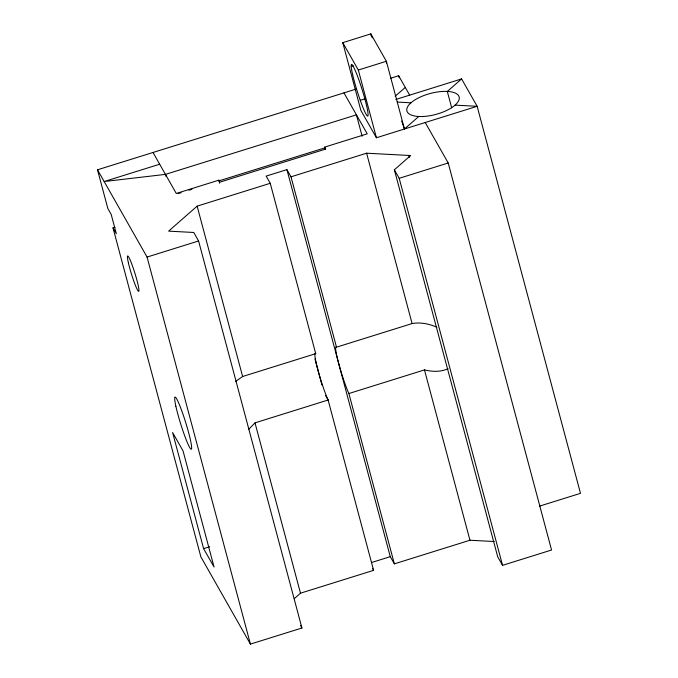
<?xml version="1.0" encoding="UTF-8"?>
<svg xmlns="http://www.w3.org/2000/svg" width="678" height="678" viewBox="0 0 678 678"><rect width="100%" height="100%" fill="white"/><g stroke="black" fill="none" stroke-linecap="round" stroke-linejoin="round"><path stroke-width="1.02" d="M294.252 598.657L300.49 593.191L373.595 570.351L328.11 400.02L255.004 422.852L248.826 429.225M235.698 381.375L242.622 376.502L315.728 353.662L270.242 183.306L197.137 206.146L168.619 231.139L193.747 232.469L198.578 240.97L301.93 628.006L250.419 644.1L200.858 556.841L113.006 227.859L115.023 227.232M401.656 121.082L404.452 129.006L418.741 116.489A27.044 10.831 -15 0 0 459.269 98.717A27.044 10.831 -15 0 0 421.063 96.691A27.044 10.831 -15 0 0 418.741 116.489M539.561 506.127L580.495 493.338L477.143 106.293L461.599 78.919L447.31 91.445L451.675 107.785M425.225 122.515L448.209 162.983L551.561 550.019L502.551 565.333L497.72 556.833L394.367 169.788L410.639 155.533L366.603 153.203L291.006 176.822L286.921 169.627L266.149 176.111L270.242 183.306M395.155 96.234L405.308 87.454M448.082 368.671C440.793 372.163 432.174 371.79 424.47 369.908L348.873 393.528L348.5 392.731A27.323 2.602 72.7 0 1 339.051 364.815A27.323 2.602 72.7 0 1 335.898 346.907L336.5 347.178L412.097 323.559C420.436 322.025 429.166 323.821 436.852 327.228M455.082 105.132L477.143 106.293L376.417 137.761L360.865 110.395L342.78 42.663L370.815 33.9L386.367 61.274L404.452 129.006M351.187 66.436L353.196 65.808M342.78 42.663L358.331 70.037L386.367 61.274L386.494 63.291M113.006 227.859L116.336 233.724L111.167 214.375L107.836 208.51L97.505 169.805L355.899 89.149M390.689 78.224L398.639 75.724L409.673 95.14M360.238 100.302L365.239 98.734M395.825 99.471L461.599 78.919M97.505 169.805L147.067 257.064L198.578 240.97M394.367 169.788L399.198 178.297L448.209 162.983M203.603 548.638L214.045 567.011L183.043 450.904L172.602 432.522L203.603 548.638L209.663 546.748M371.485 562.537L390.274 556.663L394.359 563.859L469.956 540.239L494.186 541.519M324.66 147.118L325.762 149.05L219.96 182.111L218.858 180.17L176.28 193.459L159.677 164.22L104.166 181.535L165.457 174.382L356.425 114.845L367.239 133.829L324.66 147.118L325.203 149.16M178.085 193.628L181.06 192.705M188.984 190.23L191.95 189.298M218.782 180.933L324.779 147.897M397.308 102.073L410.97 102.802M315.728 353.662L315.126 353.399A27.323 2.602 72.7 0 0 318.279 371.298A27.323 2.602 72.7 0 0 327.728 399.215L328.11 400.02L325.55 395.52M343.975 92.894L356.425 114.845L362.128 136.253M153.016 152.491L159.677 164.22M372.569 568.545L373.595 570.351M300.481 625.455L301.93 628.006M372.222 37.866L370.815 33.9L371.358 35.926M398.639 75.724L399.189 77.767M408.741 155.431L409.283 157.466M399.198 178.297L502.551 565.333M358.331 70.037L376.417 137.761M366.603 153.203L412.097 323.559M424.47 369.908L469.956 540.239M291.006 176.822L336.5 347.178M348.873 393.528L394.359 563.859M286.921 169.627L390.274 556.663M314.982 358.942L321.914 384.918M218.858 180.17L219.672 183.221M197.137 206.146L242.622 376.502M255.004 422.852L300.49 593.191M147.067 257.064L250.419 644.1M165.457 174.382L166 176.416M175.873 406.224A27.323 2.602 72.7 0 0 190.628 448.853A27.323 2.602 72.7 0 0 183.085 414.546A27.323 2.602 72.7 0 0 175.873 406.224M128.396 262.911A18.577 1.771 72.7 0 0 138.405 291.277A18.577 1.771 72.7 0 0 132.795 266.844A18.577 1.771 72.7 0 0 128.396 262.911M352.636 74.665A27.044 2.576 72.6 0 0 367.196 115.845A27.044 2.576 72.6 0 0 358.967 80.123A27.044 2.576 72.6 0 0 352.636 74.665"/></g></svg>
